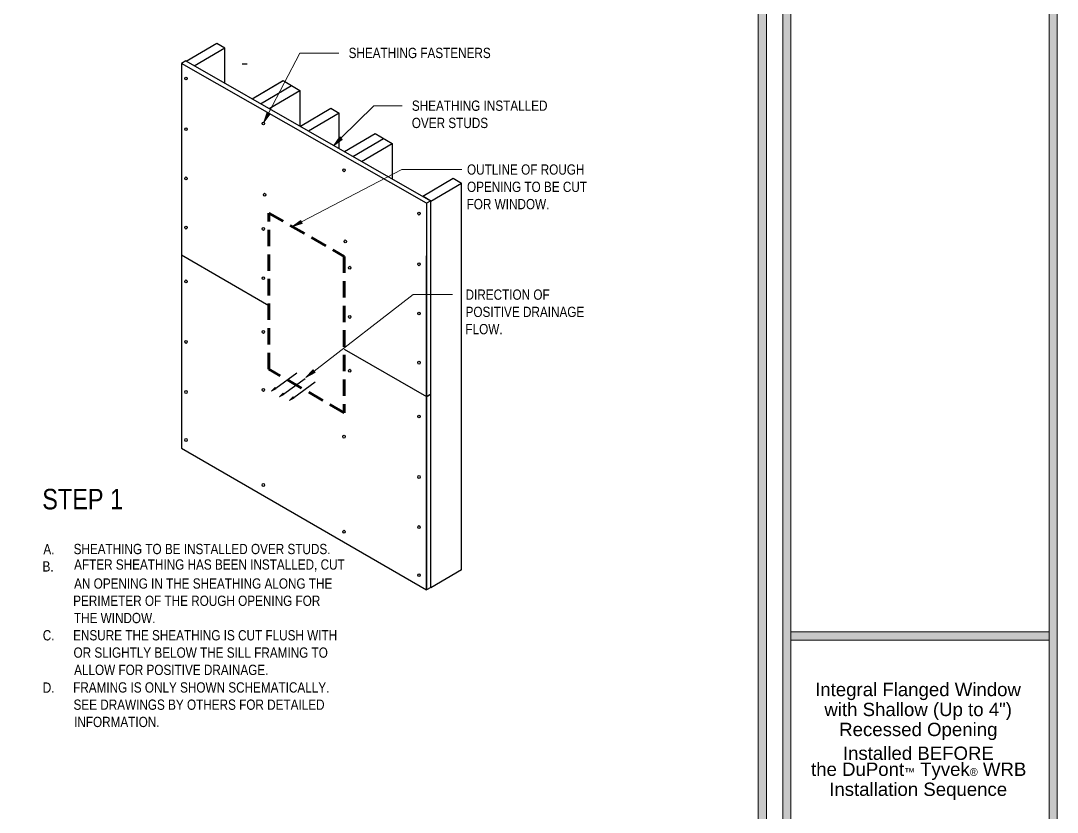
# Model space of a CAD drawing. Header units: inches. Extents: x -24 to 76, y -57 to 19.
# Drawn here: x 8.54 to 24.35, y -8.34 to 3.73 of the extents above; entities that cross this region are included whole.
import ezdxf

# ---------------------------------------------------------------- set-up
doc = ezdxf.new("R2010")
doc.units = ezdxf.units.IN
doc.header["$MEASUREMENT"] = 0
for name, pattern in [('AI-Linetype-10', [1.25, 0.625, -0.125, 0.125, -0.125, 0.125, -0.125]), ('AI-Linetype-11', [1.25, 0.625, -0.125, 0.125, -0.125, 0.125, -0.125]), ('AI-Linetype-4', [0.375, 0.25, -0.125]), ('AI-Linetype-7', [1.25, 0.625, -0.125, 0.125, -0.125, 0.125, -0.125]), ('AI-Linetype-9', [1.25, 0.625, -0.125, 0.125, -0.125, 0.125, -0.125])]:
    doc.linetypes.add(name, pattern=pattern)
doc.layers.get('0').update_dxf_attribs({"lineweight": 0})
for name, color, linetype, lineweight in [('.ATI-TEXT', 7, 'Continuous', 0), ('G-ANNO-TTLB', 7, 'Continuous', 0), ('TYVEK', 7, 'Continuous', 0)]:
    doc.layers.add(name, color=color, linetype=linetype, lineweight=lineweight)

# ---------------------------------------------------------------- blocks, each defined once
blk = doc.blocks.new('Block_2')
at = {"char_height": 0.2, "attachment_point": 7}
for s, insert in [('\\C18;\\c0;\\FArial|b0|i0|c1;\\H0.203125;\\W1.000000;Integral Flanged Window', (20.66, -6.63)), ('\\C18;\\c0;\\FArial|b0|i0|c1;\\H0.203125;\\W1.000000;with Shallow (Up to 4")', (20.801, -6.934)), ('\\C18;\\c0;\\FArial|b0|i0|c1;\\H0.203125;\\W1.000000;Recessed Opening', (21.027, -7.239)), ('\\C18;\\c0;\\FArial|b0|i0|c1;\\H0.203125;\\W1.000000;Installed BEFORE', (21.083, -7.543)), ('\\C18;\\c0;\\FArial|b0|i0|c1;\\H0.203125;\\W1.000000;the DuPont\\H0.118422;™\\H0.203125; Tyvek\\H0.118422;®\\H0.203125; WRB', (20.598, -7.846)), ('\\C18;\\c0;\\FArial|b0|i0|c1;\\H0.203125;\\W1.000000;Installation Sequence', (20.875, -8.151))]:
    blk.add_mtext(s, dxfattribs=dict(at, insert=insert))
blk = doc.blocks.new('Block_544')
at = {"layer": '.ATI-TEXT', "char_height": 0.2, "attachment_point": 7}
for s, insert in [('\\C18;\\c0;\\FArial Narrow|b0|i0|c1;\\H0.156250;\\W1.000000;A.', (8.89, -4.406)), ('\\C18;\\c0;\\FArial Narrow|b0|i0|c1;\\H0.156250;\\W1.000000;SHEATHING TO BE INSTALLED OVER STUDS.', (9.351, -4.406)), ('\\C18;\\c0;\\FArial Narrow|b0|i0|c1;\\H0.156250;\\W1.000000;B.', (8.877, -4.669)), ('\\C18;\\c0;\\FArial Narrow|b0|i0|c1;\\H0.156250;\\W1.000000;AFTER SHEATHING HAS BEEN INSTALLED, CUT', (9.359, -4.669)), ('\\C18;\\c0;\\FArial Narrow|b0|i0|c1;\\H0.156250;\\W1.000000;AN OPENING IN THE SHEATHING ALONG THE', (9.359, -4.932)), ('\\C18;\\c0;\\FArial Narrow|b0|i0|c1;\\H0.156250;\\W1.000000;PERIMETER OF THE ROUGH OPENING FOR', (9.345, -5.195)), ('\\C18;\\c0;\\FArial Narrow|b0|i0|c1;\\H0.156250;\\W1.000000;THE WINDOW.', (9.356, -5.458)), ('\\C18;\\c0;\\FArial Narrow|b0|i0|c1;\\H0.156250;\\W1.000000;C.', (8.881, -5.721)), ('\\C18;\\c0;\\FArial Narrow|b0|i0|c1;\\H0.156250;\\W1.000000;ENSURE THE SHEATHING IS CUT FLUSH WITH', (9.344, -5.721)), ('\\C18;\\c0;\\FArial Narrow|b0|i0|c1;\\H0.156250;\\W1.000000;OR SLIGHTLY BELOW THE SILL FRAMING TO', (9.35, -5.985)), ('\\C18;\\c0;\\FArial Narrow|b0|i0|c1;\\H0.156250;\\W1.000000;ALLOW FOR POSITIVE DRAINAGE.', (9.359, -6.248)), ('\\C18;\\c0;\\FArial Narrow|b0|i0|c1;\\H0.156250;\\W1.000000;D.', (8.881, -6.516)), ('\\C18;\\c0;\\FArial Narrow|b0|i0|c1;\\H0.156250;\\W1.000000;FRAMING IS ONLY SHOWN SCHEMATICALLY. ', (9.344, -6.516)), ('\\C18;\\c0;\\FArial Narrow|b0|i0|c1;\\H0.156250;\\W1.000000;SEE DRAWINGS BY OTHERS FOR DETAILED', (9.35, -6.779)), ('\\C18;\\c0;\\FArial Narrow|b0|i0|c1;\\H0.156250;\\W1.000000;INFORMATION.', (9.359, -7.042))]:
    blk.add_mtext(s, dxfattribs=dict(at, insert=insert))
blk = doc.blocks.new('Block_546')
at = {"layer": '.ATI-TEXT', "char_height": 0.2, "attachment_point": 7}
for s, insert in [('\\C18;\\c0;\\FArial Narrow|b0|i0|c1;\\H0.156250;\\W1.000000;SHEATHING INSTALLED', (14.51, 2.352)), ('\\C18;\\c0;\\FArial Narrow|b0|i0|c1;\\H0.156250;\\W1.000000;OVER STUDS', (14.509, 2.089))]:
    blk.add_mtext(s, dxfattribs=dict(at, insert=insert))
blk = doc.blocks.new('Block_547')
at = {"layer": '.ATI-TEXT', "char_height": 0.2, "attachment_point": 7}
for s, insert in [('\\C18;\\c0;\\FArial Narrow|b0|i0|c1;\\H0.156250;\\W1.000000;OUTLINE OF ROUGH', (15.351, 1.379)), ('\\C18;\\c0;\\FArial Narrow|b0|i0|c1;\\H0.156250;\\W1.000000;OPENING TO BE CUT', (15.351, 1.115)), ('\\C18;\\c0;\\FArial Narrow|b0|i0|c1;\\H0.156250;\\W1.000000;FOR WINDOW.', (15.345, 0.852))]:
    blk.add_mtext(s, dxfattribs=dict(at, insert=insert))
blk = doc.blocks.new('Block_549')
at = {"layer": '.ATI-TEXT', "char_height": 0.2, "attachment_point": 7}
for s, insert in [('\\C18;\\c0;\\FArial Narrow|b0|i0|c1;\\H0.156250;\\W1.000000;DIRECTION OF', (15.329, -0.528)), ('\\C18;\\c0;\\FArial Narrow|b0|i0|c1;\\H0.156250;\\W1.000000;POSITIVE DRAINAGE', (15.329, -0.791)), ('\\C18;\\c0;\\FArial Narrow|b0|i0|c1;\\H0.156250;\\W1.000000;FLOW.', (15.327, -1.054))]:
    blk.add_mtext(s, dxfattribs=dict(at, insert=insert))

msp = doc.modelspace()

# ---------------------------------------------------------------- hatches: boundary and pattern name
at = {"layer": '.ATI-TEXT', "true_color": 0x000000, "transparency": 33554687}
h = msp.add_hatch(color=18, dxfattribs=at)
h.dxf.hatch_style = 2
h.paths.add_polyline_path([(12.349, 2.308), (12.254, 2.181), (12.303, 2.332)])
h = msp.add_hatch(color=18, dxfattribs=at)
h.dxf.hatch_style = 2
h.paths.add_polyline_path([(13.447, 1.918), (13.318, 1.827), (13.411, 1.955)])
h = msp.add_hatch(color=18, dxfattribs=at)
h.dxf.hatch_style = 2
h.paths.add_polyline_path([(12.839, 0.638), (12.688, 0.589), (12.815, 0.684)])
h = msp.add_hatch(color=18, dxfattribs=at)
h.dxf.hatch_style = 2
h.paths.add_polyline_path([(13.035, -1.637), (12.895, -1.711), (13.003, -1.595)])
at = {"layer": 'G-ANNO-TTLB', "true_color": 0xff00ff, "transparency": 33554687}
h = msp.add_hatch(color=6, dxfattribs=at)
edge = h.paths.add_edge_path()
edge.add_spline(control_points=[(19.916, -15.065), (19.916, -15.065), (-20.772, -15.065), (-20.772, -15.065), (-20.772, -15.065), (-20.772, 19.06), (-20.772, 19.06), (-20.772, 19.06), (19.916, 19.06), (19.916, 19.06), (19.916, 19.06), (19.916, -15.065), (19.916, -15.065)], knot_values=[0, 0, 0, 0, 1, 1, 1, 2, 2, 2, 3, 3, 3, 4, 4, 4, 4], degree=3, periodic=0)
edge = h.paths.add_edge_path()
edge.add_spline(control_points=[(-20.647, 18.935), (-20.647, 18.935), (-20.647, -14.94), (-20.647, -14.94), (-20.647, -14.94), (19.791, -14.94), (19.791, -14.94), (19.791, -14.94), (19.791, 18.935), (19.791, 18.935), (19.791, 18.935), (-20.647, 18.935), (-20.647, 18.935)], knot_values=[0, 0, 0, 0, 1, 1, 1, 2, 2, 2, 3, 3, 3, 4, 4, 4, 4], degree=3, periodic=0)
edge.add_line((-20.647, 18.935), (-20.647, 18.935))
h = msp.add_hatch(color=6, dxfattribs=at)
edge = h.paths.add_edge_path()
edge.add_spline(control_points=[(24.353, 19.06), (24.353, 19.06), (24.353, -15.065), (24.353, -15.065), (24.353, -15.065), (20.166, -15.065), (20.166, -15.065), (20.166, -15.065), (20.166, 19.06), (20.166, 19.06), (20.166, 19.06), (24.353, 19.06), (24.353, 19.06)], knot_values=[0, 0, 0, 0, 1, 1, 1, 2, 2, 2, 3, 3, 3, 4, 4, 4, 4], degree=3, periodic=0)
edge = h.paths.add_edge_path()
edge.add_spline(control_points=[(24.228, 18.935), (24.228, 18.935), (20.291, 18.935), (20.291, 18.935), (20.291, 18.935), (20.291, -14.94), (20.291, -14.94), (20.291, -14.94), (24.228, -14.94), (24.228, -14.94), (24.228, -14.94), (24.228, 18.935), (24.228, 18.935)], knot_values=[0, 0, 0, 0, 1, 1, 1, 2, 2, 2, 3, 3, 3, 4, 4, 4, 4], degree=3, periodic=0)
edge.add_line((24.228, 18.935), (24.228, 18.935))
msp.add_hatch(color=6, dxfattribs=at).paths.add_polyline_path([(24.228, -5.715), (20.291, -5.715), (20.291, -5.59), (24.228, -5.59)])
at = {"layer": 'TYVEK', "true_color": 0x000000, "transparency": 33554457}
h = msp.add_hatch(color=18, dxfattribs=at)
h.dxf.hatch_style = 2
h.paths.add_polyline_path([(12.441, -1.885), (12.37, -1.921), (12.426, -1.864)])
at = {"layer": 'TYVEK', "true_color": 0x000000, "transparency": 33554687}
h = msp.add_hatch(color=18, dxfattribs=at)
h.dxf.hatch_style = 2
h.paths.add_polyline_path([(12.441, -1.885), (12.37, -1.921), (12.426, -1.864)])
at = {"layer": 'TYVEK', "true_color": 0x000000, "transparency": 33554457}
h = msp.add_hatch(color=18, dxfattribs=at)
h.dxf.hatch_style = 2
h.paths.add_polyline_path([(12.564, -1.971), (12.493, -2.006), (12.549, -1.95)])
at = {"layer": 'TYVEK', "true_color": 0x000000, "transparency": 33554687}
h = msp.add_hatch(color=18, dxfattribs=at)
h.dxf.hatch_style = 2
h.paths.add_polyline_path([(12.564, -1.971), (12.493, -2.006), (12.549, -1.95)])
at = {"layer": 'TYVEK', "true_color": 0x000000, "transparency": 33554457}
h = msp.add_hatch(color=18, dxfattribs=at)
h.dxf.hatch_style = 2
h.paths.add_polyline_path([(12.717, -2.026), (12.646, -2.062), (12.702, -2.005)])
at = {"layer": 'TYVEK', "true_color": 0x000000, "transparency": 33554687}
h = msp.add_hatch(color=18, dxfattribs=at)
h.dxf.hatch_style = 2
h.paths.add_polyline_path([(12.717, -2.026), (12.646, -2.062), (12.702, -2.005)])

# ---------------------------------------------------------------- linework, layer by layer
at = {"layer": '.ATI-TEXT', "color": 18, "lineweight": 0, "true_color": 0x000000}
for p, q in [((12.326, 2.32), (12.799, 3.235)), ((12.799, 3.235), (13.397, 3.235)), ((13.429, 1.936), (13.932, 2.431)), ((13.932, 2.431), (14.362, 2.431)), ((12.827, 0.661), (14.356, 1.458)), ((14.356, 1.458), (15.273, 1.458)), ((13.019, -1.616), (14.532, -0.448)), ((14.532, -0.448), (15.13, -0.448))]:
    msp.add_line(p, q, dxfattribs=at)
at = {"layer": '.ATI-TEXT'}
for points in [[(12.349, 2.308), (12.254, 2.181), (12.303, 2.332), (12.303, 2.332)], [(13.447, 1.918), (13.318, 1.827), (13.411, 1.955), (13.411, 1.955)], [(12.839, 0.638), (12.688, 0.589), (12.815, 0.684), (12.815, 0.684)], [(13.035, -1.637), (12.895, -1.711), (13.003, -1.595), (13.003, -1.595)]]:
    msp.add_lwpolyline(points, close=True, dxfattribs=at)
at = {"layer": 'G-ANNO-TTLB', "color": 6, "lineweight": 9, "true_color": 0xff00ff}
for p, q in [((19.916, -15.065), (19.916, 19.06)), ((20.166, 19.06), (20.166, -15.065)), ((24.353, -15.065), (24.353, 19.06)), ((19.791, -14.94), (19.791, 18.935)), ((19.791, 18.935), (19.791, -14.94)), ((20.291, -14.94), (20.291, 18.935)), ((24.228, 18.935), (24.228, -14.94)), ((20.291, 2.875), (20.291, 2.75)), ((24.228, 2.75), (24.228, 2.875)), ((20.291, -1.59), (20.291, -1.715)), ((24.228, -1.715), (24.228, -1.59)), ((24.228, -5.59), (20.291, -5.59)), ((20.291, -5.59), (20.291, -5.715)), ((24.228, -5.715), (24.228, -5.59)), ((20.291, -5.715), (24.228, -5.715))]:
    msp.add_line(p, q, dxfattribs=at)
at = {"layer": 'G-ANNO-TTLB'}
msp.add_lwpolyline([(24.228, -5.715), (20.291, -5.715), (20.291, -5.59), (24.228, -5.59)], close=True, dxfattribs=at)
for points in [[(19.916, -15.065), (19.916, -15.065), (-20.772, -15.065), (-20.772, -15.065), (-20.772, -15.065), (-20.772, 19.06), (-20.772, 19.06), (-20.772, 19.06), (19.916, 19.06), (19.916, 19.06), (19.916, 19.06), (19.916, -15.065), (19.916, -15.065)], [(24.353, 19.06), (24.353, 19.06), (24.353, -15.065), (24.353, -15.065), (24.353, -15.065), (20.166, -15.065), (20.166, -15.065), (20.166, -15.065), (20.166, 19.06), (20.166, 19.06), (20.166, 19.06), (24.353, 19.06), (24.353, 19.06)], [(-20.647, 18.935), (-20.647, 18.935), (-20.647, -14.94), (-20.647, -14.94), (-20.647, -14.94), (19.791, -14.94), (19.791, -14.94), (19.791, -14.94), (19.791, 18.935), (19.791, 18.935), (19.791, 18.935), (-20.647, 18.935), (-20.647, 18.935)], [(24.228, 18.935), (24.228, 18.935), (20.291, 18.935), (20.291, 18.935), (20.291, 18.935), (20.291, -14.94), (20.291, -14.94), (20.291, -14.94), (24.228, -14.94), (24.228, -14.94), (24.228, -14.94), (24.228, 18.935), (24.228, 18.935)]]:
    msp.add_open_spline(points, degree=3, knots=[0, 0, 0, 0, 1, 1, 1, 2, 2, 2, 3, 3, 3, 4, 4, 4, 4], dxfattribs=at)
at = {"layer": 'TYVEK', "color": 33, "lineweight": 25, "true_color": 0xcc9966}
for p, q in [((11.07, 3.113), (11.534, 3.385)), ((11.07, 3.113), (11.534, 3.385)), ((11.534, 3.385), (11.658, 3.313)), ((11.191, 3.039), (11.658, 3.313)), ((11.658, 2.773), (11.658, 3.311)), ((11.064, 3.114), (10.998, 3.076)), ((10.998, 3.076), (10.998, -2.789)), ((14.731, 0.944), (10.998, 3.076)), ((11.066, 3.111), (11.063, 3.113)), ((14.8, 0.979), (11.066, 3.111)), ((12.072, 2.537), (12.547, 2.815)), ((12.075, 2.539), (12.539, 2.811)), ((12.201, 2.463), (12.674, 2.74)), ((12.547, 2.815), (12.803, 2.664)), ((12.332, 2.388), (12.803, 2.664)), ((12.803, 2.664), (12.803, 2.123)), ((12.811, 2.122), (13.275, 2.394)), ((13.275, 2.394), (13.403, 2.32)), ((12.935, 2.05), (13.399, 2.322)), ((13.399, 1.784), (13.399, 2.322)), ((13.48, 1.733), (13.951, 2.009)), ((13.609, 1.659), (14.078, 1.934)), ((13.951, 2.009), (14.208, 1.858)), ((13.74, 1.584), (14.208, 1.858)), ((14.208, 1.858), (14.208, 1.317)), ((14.678, 1.053), (15.142, 1.325)), ((15.142, 1.325), (15.267, 1.253)), ((14.799, 0.979), (15.267, 1.253)), ((15.266, -4.643), (15.266, 1.251)), ((14.798, 0.983), (14.731, 0.944)), ((14.8, -4.915), (14.8, 0.979)), ((14.731, 0.944), (14.731, -4.95)), ((10.998, 0.158), (12.33, -0.613)), ((14.731, -4.95), (14.731, 0.142)), ((13.477, -1.277), (14.731, -2.003)), ((14.798, -1.964), (14.731, -2.003)), ((14.8, -1.968), (14.733, -2.006)), ((10.998, -2.789), (14.731, -4.95)), ((15.266, -4.643), (14.8, -4.915)), ((14.798, -4.911), (14.731, -4.95))]:
    msp.add_line(p, q, dxfattribs=at)
at = {"layer": 'TYVEK', "color": 252, "lineweight": 25, "true_color": 0x848484}
msp.add_line((11.999, 3.065), (11.921, 3.065), dxfattribs=at)
at = {"layer": 'TYVEK', "color": 18, "lineweight": 25, "true_color": 0x000000}
for p, q in [((12.433, -1.875), (12.758, -1.638)), ((12.433, -1.875), (12.758, -1.638)), ((12.556, -1.96), (12.881, -1.724)), ((12.556, -1.96), (12.881, -1.724)), ((12.709, -2.016), (13.034, -1.779)), ((12.709, -2.016), (13.034, -1.779))]:
    msp.add_line(p, q, dxfattribs=at)
at = {"layer": 'TYVEK', "color": 33, "lineweight": 25, "true_color": 0xcc9966}
msp.add_lwpolyline([(14.8, 0.979), (14.675, 1.051), (15.142, 1.325), (15.267, 1.253)], dxfattribs=at)
at = {"layer": 'TYVEK', "color": 18, "linetype": 'AI-Linetype-4', "lineweight": 60, "true_color": 0x000000}
msp.add_lwpolyline([(12.33, 0.796), (13.477, 0.133), (13.477, -2.248), (12.33, -1.584)], close=True, dxfattribs=at)
at = {"layer": 'TYVEK', "color": 247, "linetype": 'AI-Linetype-7', "lineweight": 25, "true_color": 0x7f3f4f}
msp.add_lwpolyline([(12.33, 0.796)], dxfattribs=at)
at = {"layer": 'TYVEK', "color": 247, "linetype": 'AI-Linetype-9', "lineweight": 25, "true_color": 0x7f3f4f}
msp.add_lwpolyline([(13.477, 0.133)], dxfattribs=at)
at = {"layer": 'TYVEK', "color": 247, "linetype": 'AI-Linetype-11', "lineweight": 25, "true_color": 0x7f3f4f}
msp.add_lwpolyline([(12.33, -1.584)], dxfattribs=at)
at = {"layer": 'TYVEK'}
for points in [[(12.441, -1.885), (12.37, -1.921), (12.426, -1.864), (12.426, -1.864)], [(12.441, -1.885), (12.37, -1.921), (12.426, -1.864), (12.426, -1.864)], [(12.564, -1.971), (12.493, -2.006), (12.549, -1.95), (12.549, -1.95)], [(12.564, -1.971), (12.493, -2.006), (12.549, -1.95), (12.549, -1.95)], [(12.717, -2.026), (12.646, -2.062), (12.702, -2.005), (12.702, -2.005)], [(12.717, -2.026), (12.646, -2.062), (12.702, -2.005), (12.702, -2.005)]]:
    msp.add_lwpolyline(points, close=True, dxfattribs=at)
at = {"layer": 'TYVEK', "color": 247, "linetype": 'AI-Linetype-10', "lineweight": 25, "true_color": 0x7f3f4f}
msp.add_lwpolyline([(13.425, -2.248)], dxfattribs=at)
at = {"layer": 'TYVEK', "color": 1, "lineweight": 25, "true_color": 0xff0000}
for centre in [(11.064, 2.846), (11.064, 2.074), (12.247, 2.161), (13.477, 1.448), (11.064, 1.324), (12.265, 1.075), (14.618, 0.787), (11.064, 0.574), (12.247, 0.553), (13.495, 0.363), (14.618, 0.015), (13.563, -0.038), (11.064, -0.246), (12.247, -0.197), (13.563, -0.788), (14.618, -0.735), (12.247, -1.017), (11.067, -1.169), (14.618, -1.485), (13.563, -1.608), (12.247, -1.901), (11.064, -1.932), (14.618, -2.306), (11.064, -2.664), (13.477, -2.613), (14.621, -3.228), (12.247, -3.35), (13.477, -4.062), (14.618, -3.991), (14.618, -4.724)]:
    msp.add_ellipse(centre, major_axis=(0, 0.0221), ratio=0.812499, dxfattribs=at)

# ---------------------------------------------------------------- block references
at = {"layer": '.ATI-TEXT'}
for name in ['Block_546', 'Block_547', 'Block_549', 'Block_544']:
    msp.add_blockref(name, (0, 0), dxfattribs=at)
msp.add_blockref('Block_2', (0, 0))

# ---------------------------------------------------------------- texts
at = {"layer": '.ATI-TEXT', "char_height": 0.2, "attachment_point": 7}
for s, insert in [('\\C18;\\c0;\\FArial Narrow|b0|i0|c1;\\H0.156250;\\W1.000000;SHEATHING FASTENERS', (13.545, 3.156)), ('\\C18;\\c0;\\FArial Narrow|b0|i0|c1;\\H0.312500;\\W1.000000;STEP 1', (8.873, -3.726))]:
    msp.add_mtext(s, dxfattribs=dict(at, insert=insert))

doc.saveas('drawing.dxf')
